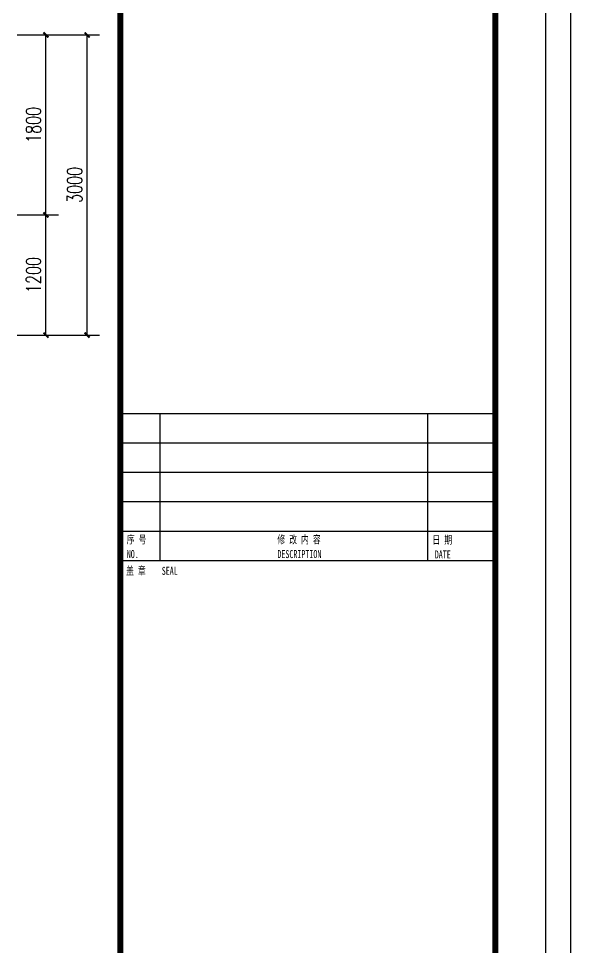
# Model space of a CAD drawing. Header units: millimetres. Extents: x -1048436 to -185795, y -983427 to 400387.
# Drawn here: x -608632 to -603114, y 352711 to 361994 of the extents above; entities that cross this region are included whole.
import ezdxf
from ezdxf.enums import TextEntityAlignment as Align

# ---------------------------------------------------------------- set-up
doc = ezdxf.new("R2010")
doc.units = ezdxf.units.MM
doc.header["$LTSCALE"] = 500
for name, color, linetype in [('2017_11-sheet-R$0$C-SHET-TTLB', 11, 'Continuous'), ('2017_11-sheet-R2$0$C-SHET-TTLB', 11, 'Continuous'), ('C-SHET-TTLB', 11, 'Continuous'), ('PUB_DIM', 3, 'Continuous')]:
    doc.layers.add(name, color=color, linetype=linetype)
doc.styles.add('2017_11-sheet-R$0$SHEET-ECADI', font='simhei.ttf', dxfattribs={"width": 0.7})
doc.styles.add('2017_11-sheet-R2$0$SHEET-ECADI', font='simhei.ttf', dxfattribs={"width": 0.7})
doc.styles.add('_TCH_DIM_T3', font='SIMPLEX', dxfattribs={"width": 0.705882, "bigfont": 'GBCBIG'})
doc.styles.add('ECADI', font='hzs.shx', dxfattribs={"width": 0.7, "bigfont": 'hztxt.shx'})
doc.dimstyles.new('_TCH_ARCH&&50', dxfattribs={"dimtxt": 148.75, "dimasz": 50, "dimexe": 125, "dimexo": 150, "dimgap": 50, "dimtad": 1, "dimdec": 0, "dimzin": 0, "dimdsep": 46, "dimtxsty": '_TCH_DIM_T3', "dimblk": 'ARCHTICK', "dimcen": 0.09, "dimclrt": 7, "dimazin": 2, "dimtfac": 1, "dimtdec": 0, "dimtix": 1, "dimtmove": 2, "dimatfit": 3, "dimldrblk": 'ARCHTICK', "dimfxl": 1, "dimtolj": 1, "dimtzin": 0, "dimarcsym": 0})

# ---------------------------------------------------------------- blocks, each defined once
blk = doc.blocks.new('2017_11-sheet-R', base_point=(415, 5))
at = {"layer": '2017_11-sheet-R$0$C-SHET-TTLB'}
blk.add_line((340, 281.36), (414.5, 281.36), dxfattribs=at)
at = {"layer": '2017_11-sheet-R$0$C-SHET-TTLB', "style": '2017_11-sheet-R$0$SHEET-ECADI', "width": 0.7}
blk.add_text('盖 章    SEAL', height=1.6, dxfattribs=at).set_placement((341.13, 278.48))
blk = doc.blocks.new('2017_11-sheet-R2', base_point=(415, 5))
at = {"layer": '2017_11-sheet-R2$0$C-SHET-TTLB'}
for p, q in [((340, 310.74), (414.5, 310.74)), ((347.91, 310.74), (347.91, 281.36)), ((401.42, 310.74), (401.42, 281.36)), ((340, 304.85), (414.5, 304.85)), ((340, 298.99), (414.5, 298.99)), ((340, 293.11), (414.5, 293.11)), ((340, 287.24), (414.5, 287.24)), ((340, 281.36), (414.5, 281.36))]:
    blk.add_line(p, q, dxfattribs=at)
at = {"layer": '2017_11-sheet-R2$0$C-SHET-TTLB', "style": '2017_11-sheet-R2$0$SHEET-ECADI', "width": 0.7}
for s, p in [('序 号', (341.27, 284.74)), ('修 改 内 容', (371.39, 284.74)), ('日 期', (402.4, 284.66)), ('NO.', (341.27, 281.83)), ('DESCRIPTION', (371.39, 281.83)), ('DATE', (402.87, 281.75))]:
    blk.add_text(s, height=1.6, dxfattribs=at).set_placement(p)
blk = doc.blocks.new('集团图框A1')
at = {"layer": 'C-SHET-TTLB'}
for points in [[(1095.85, -95.53), (1095.85, -699.53), (244.85, -699.53), (244.85, -95.53)], [(1090.85, -100.53), (1090.85, -694.53), (249.85, -694.53), (249.85, -100.53)]]:
    blk.add_lwpolyline(points, close=True, dxfattribs=at)
at = {"layer": 'C-SHET-TTLB', "const_width": 1.2}
blk.add_lwpolyline([(268.25, -110.53), (1080.85, -110.53), (1080.85, -684.53), (268.25, -684.53)], close=True, dxfattribs=at)
at = {"layer": 'C-SHET-TTLB'}
blk.add_lwpolyline([(1005.85, -110.53, 1.2, 1.2, 0), (1005.85, -684.53, 0.9, 0.9, 0)], format="xyseb", dxfattribs=at)
for name in ['2017_11-sheet-R2', '2017_11-sheet-R']:
    blk.add_blockref(name, (1080.85, -684.53), dxfattribs=at)
at = {"color": 2, "style": 'ECADI', "width": 0.7}
for tag, p in [('序号1', (1009.72, -381.88)), ('记要1', (1037.92, -381.9)), ('日期1', (1073.26, -381.71)), ('序号2', (1009.72, -387.77)), ('记要2', (1037.92, -387.79)), ('日期2', (1073.26, -387.6)), ('序号3', (1009.72, -393.63)), ('日期3', (1073.26, -393.46)), ('记要3', (1037.92, -393.65)), ('序号4', (1009.72, -399.51)), ('记要4', (1037.92, -399.53)), ('日期4', (1073.26, -399.35)), ('合作设计单位', (1042.53, -542.75)), ('审定人', (1041.84, -561.74)), ('审核人', (1041.84, -571.23)), ('设计总负责人', (1041.84, -580.99)), ('专业负责人', (1041.84, -591.72)), ('校对人', (1041.84, -601.96)), ('设计人', (1041.84, -611.83)), ('建设单位上', (1044.38, -619.93)), ('建设单位中', (1044.38, -623.89)), ('建设单位下', (1044.38, -627.74)), ('项目名称上', (1044.35, -632.3)), ('项目名称中', (1044.35, -636.38)), ('项目名称下', (1044.35, -640.33)), ('子项', (1043.59, -646.93)), ('图名上', (1044.47, -653.59)), ('图名中', (1044.47, -657.5)), ('图名下', (1044.47, -661.62)), ('工程编号', (1027.1, -667.58)), ('阶段', (1063.92, -667.61)), ('专业', (1063.72, -673.97)), ('比例', (1025.96, -674.19)), ('日期', (1026.1, -680.73)), ('图别、图号', (1066.05, -680.84))]:
    blk.add_attdef(tag, text='', height=3.5, dxfattribs=at).set_placement(p, align=Align.MIDDLE)
blk = doc.blocks.new('A1')
blk.add_blockref('集团图框A1', (-609654.51, -640037.88))
blk = doc.blocks.new('_ArchTick')
at = {"color": 0, "linetype": 'ByBlock', "const_width": 0.4}
blk.add_lwpolyline([(-0.5, -0.5), (0.5, 0.5)], dxfattribs=at)
blk = doc.blocks.new('*D467')
at = {"layer": 'Defpoints', "color": 0, "transparency": 16777216}
for p in [(-608383.2, 361831.2), (-607946.6, 361831.2), (-608383.2, 358831.2)]:
    blk.add_point(p, dxfattribs=at)
at = {"layer": 'PUB_DIM', "color": 0, "lineweight": -2, "transparency": 16777216}
for p, q in [((-608233.2, 361831.2), (-607821.6, 361831.2)), ((-607946.6, 358831.2), (-607946.6, 361831.2)), ((-608233.2, 358831.2), (-607821.6, 358831.2))]:
    blk.add_line(p, q, dxfattribs=at)
at = {"layer": 'PUB_DIM', "color": 0, "lineweight": -2, "transparency": 16777216, "xscale": 50, "yscale": 50, "zscale": 50}
for p, rotation in [((-607946.6, 361831.2), 90), ((-607946.6, 358831.2), 270)]:
    blk.add_blockref('_ArchTick', p, dxfattribs=dict(at, rotation=rotation))
at = {"layer": 'PUB_DIM', "color": 7, "transparency": 16777216, "insert": (-608071, 360331.2), "char_height": 148.75, "attachment_point": 5, "rotation": 90, "style": '_TCH_DIM_T3'}
blk.add_mtext('\\A1;3000', dxfattribs=at)
blk = doc.blocks.new('*D468')
at = {"layer": 'Defpoints', "color": 0, "transparency": 16777216}
for p in [(-608794.8, 360031.2), (-608358.2, 360031.2), (-608794.8, 358831.2)]:
    blk.add_point(p, dxfattribs=at)
at = {"layer": 'PUB_DIM', "color": 0, "lineweight": -2, "transparency": 16777216}
for p, q in [((-608644.8, 360031.2), (-608233.2, 360031.2)), ((-608358.2, 358831.2), (-608358.2, 360031.2)), ((-608644.8, 358831.2), (-608233.2, 358831.2))]:
    blk.add_line(p, q, dxfattribs=at)
at = {"layer": 'PUB_DIM', "color": 0, "lineweight": -2, "transparency": 16777216, "xscale": 50, "yscale": 50, "zscale": 50}
for p, rotation in [((-608358.2, 360031.2), 90), ((-608358.2, 358831.2), 270)]:
    blk.add_blockref('_ArchTick', p, dxfattribs=dict(at, rotation=rotation))
at = {"layer": 'PUB_DIM', "color": 7, "transparency": 16777216, "insert": (-608482.6, 359431.2), "char_height": 148.75, "attachment_point": 5, "rotation": 90, "style": '_TCH_DIM_T3'}
blk.add_mtext('\\A1;1200', dxfattribs=at)
blk = doc.blocks.new('*D469')
at = {"layer": 'Defpoints', "color": 0, "transparency": 16777216}
for p in [(-608794.8, 361831.2), (-608358.2, 361831.2), (-608794.8, 360031.2)]:
    blk.add_point(p, dxfattribs=at)
at = {"layer": 'PUB_DIM', "color": 0, "lineweight": -2, "transparency": 16777216}
for p, q in [((-608644.8, 361831.2), (-608233.2, 361831.2)), ((-608358.2, 360031.2), (-608358.2, 361831.2)), ((-608644.8, 360031.2), (-608233.2, 360031.2))]:
    blk.add_line(p, q, dxfattribs=at)
at = {"layer": 'PUB_DIM', "color": 0, "lineweight": -2, "transparency": 16777216, "xscale": 50, "yscale": 50, "zscale": 50}
for p, rotation in [((-608358.2, 361831.2), 90), ((-608358.2, 360031.2), 270)]:
    blk.add_blockref('_ArchTick', p, dxfattribs=dict(at, rotation=rotation))
at = {"layer": 'PUB_DIM', "color": 7, "transparency": 16777216, "insert": (-608482.6, 360931.2), "char_height": 148.75, "attachment_point": 5, "rotation": 90, "style": '_TCH_DIM_T3'}
blk.add_mtext('\\A1;1800', dxfattribs=at)

msp = doc.modelspace()

# ---------------------------------------------------------------- block references
at = {"xscale": 50, "yscale": 50, "zscale": 50}
msp.add_blockref('A1', (29824819.3, 32378881.2), dxfattribs=at)

# ---------------------------------------------------------------- dimensions: what is measured, and where the dimension line sits
at = {"layer": 'PUB_DIM'}
for p1, p2, picture, middle in [((-608794.8, 360031.2), (-608794.8, 361831.2), '*D469', (-608482.6, 360931.2)), ((-608383.2, 358831.2), (-608383.2, 361831.2), '*D467', (-608071, 360331.2)), ((-608794.8, 358831.2), (-608794.8, 360031.2), '*D468', (-608482.6, 359431.2))]:
    dim = msp.add_aligned_dim(p1=p1, p2=p2, distance=-436.6, dimstyle='_TCH_ARCH&&50', dxfattribs=at)
    dim.commit()
    dim.dimension.update_dxf_attribs({"geometry": picture, "text_midpoint": middle})

doc.saveas('drawing.dxf')
